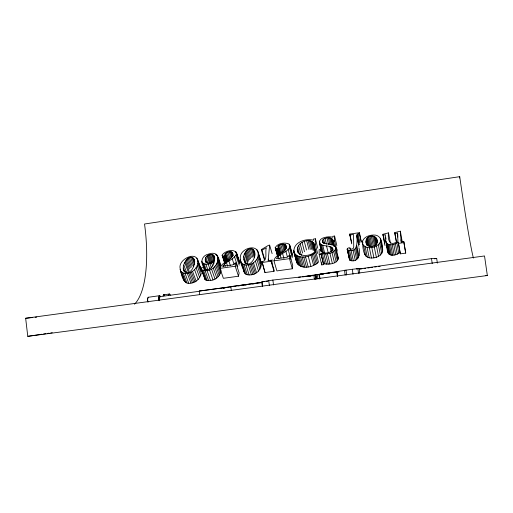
<?xml version="1.0" encoding="UTF-8"?>
<svg xmlns="http://www.w3.org/2000/svg" width="513" height="513" viewBox="0 0 513 513"><rect width="100%" height="100%" fill="white"/><g stroke="black" fill="none" stroke-linecap="round" stroke-linejoin="round"><path stroke-width="0.77" d="M261.271 264.272L260.841 261.053M336.99 250.543L336.99 249.113M336.99 251.255L334.591 241.039L334.611 236.057L332.783 236.32L332.924 237.262C329.449 236.365 325.665 236.852 322.388 238.25C316.527 240.789 321.305 247.721 321.766 251.921M239.763 263.829L236.557 253.916C235.358 247.837 224.373 250.915 222.161 255.185L224.752 263.259M258.219 254.955C259.014 242.732 240.052 248.055 240.302 257.603C239.943 263.066 242.963 268.318 244.784 273.262C246.42 275.135 249.138 275.064 251.402 274.801C256.455 274.282 260.694 269.985 261.264 264.958L258.219 254.955C258.289 263.105 243.739 269.652 240.392 260.764M253.948 250.524C258.456 257.18 246.984 271.441 243.912 259.501C241.424 253.358 252.249 242.861 254.602 252.659M384.987 245.592L382.935 234.281L388.508 232.87C387.366 241.232 390.707 247.093 397.947 240.802L397.492 233.094L394.843 233.537L396.459 242.463M317.605 253.473L315.226 244.041L315.386 238.782L313.469 239.058L313.603 240.244C305.626 238.026 292.679 242.399 293.962 252.358L296.726 262.483C301.022 270.204 313.154 267.42 318.47 262.117L313.687 243.258C309.679 237.699 299.765 241.636 297.643 247.279C294.988 257.462 310.237 257.276 314.956 251.556L315.886 251.915C310.506 257.18 298.354 260.065 293.962 252.358M205.303 260.61C203.905 254.089 216.441 251.485 214.556 259.674C212.799 262.297 206.309 265.202 205.303 260.61L206.046 262.72M203.86 267.228C199.89 261.88 202.128 255.448 208.592 254.063C217.191 250.844 218.82 257.571 220.5 264.952M351.745 243.842L349.808 235.057L353.489 234.441L353.752 246.381L353.277 248.484L350.828 249.395L350.193 249.177L349.956 247.991L348.846 247.817L347.57 248.35L347.141 249.273L349.757 260.226C357.869 263.496 360.953 254.288 358.933 247.843M347.141 249.273L347.436 249.914C358.754 253.377 356.734 241.296 357.183 234.345L359.408 233.441L359.382 232.697L349.795 234.069L349.808 235.057M261.309 249.587L261.944 250.145L266.388 247.792C264.663 251.819 268.248 260.675 262.015 261.726L264.99 272.557L274.019 271.306L274.109 270.268L271.14 260.194L268.132 260.707L269.639 245.163L268.453 245.336L261.309 249.587L264.31 259.572M271.832 263.701L272.166 259.822M197.761 263.509C199.121 249.613 178.793 258.321 179.999 267.767C181.275 273.532 182.487 285.241 190.964 283.15C196.075 282.567 200.307 278.309 201.301 273.333L197.761 263.509C197.03 270.787 185.18 277.578 180.377 270.608M274.019 271.306L271.044 261.226L271.14 260.194M264.99 272.557L262.015 261.726M205.315 270.364L204.059 267.247C202.834 266.651 200.859 267.715 201.256 269.216L201.635 269.825C209.964 273.775 220.205 264.689 217.397 255.852M184.449 271.916C179.531 265.901 190.977 249.613 194.812 261.316M377.061 240.905C377.651 249.716 362.133 247.099 366.68 238.853C369.623 233.723 378.337 235.961 377.35 242.386M382.595 251.832C382.39 245.714 382.493 234.563 373.656 235.037C369.315 235.018 364.288 236.788 362.55 241.11C362.877 247.189 362.697 258.488 371.476 258.033C375.862 258.09 380.915 256.218 382.595 251.832L380.569 241.437L380.781 239.699M280.239 254.179L277.982 246.426C279.752 244.297 284.484 242.784 286.113 245.798C286.395 253.191 275.09 253.852 273.942 260.822L276.892 270.909L292.314 268.78L292.724 265.458L289.922 255.333L288.845 255.487L288.556 256.333L286.613 257.34L276.417 258.712C278.886 253.377 292.846 250.889 288.909 243.944C284.452 242.136 277.674 243.239 275.205 247.632L277.546 255.993M292.314 268.78L289.492 258.642L289.922 255.333M459.533 178.024L459.719 176.671L144.531 224.008A86.537 29.946 80.7 0 1 134.444 304.215M332.847 249.042C331.597 253.685 321.702 254.73 320.529 249.523L319.118 249.722L319.208 254.666L321.779 264.9L323.652 264.637L320.946 253.416C326.037 254.595 336.297 253.768 335.72 246.843C332.546 242.822 326.05 245.361 322.517 241.989L322.651 240.09C324.511 237.827 327.884 237.384 330.596 238.045C334.091 239.135 333.501 243.572 334.495 246.33M227.227 260.822L224.944 253.986C226.682 251.973 231.421 250.286 232.883 253.377C232.601 260.809 221.578 261.412 219.974 268.376L223.373 278.303L238.494 276.218L239.129 272.89L235.877 262.932L234.826 263.086L234.479 263.932L232.524 264.932L222.527 266.273C226.246 261.168 233.8 259.809 236.557 253.916M238.494 276.218L235.223 266.241L235.877 262.932M323.491 263.65C328.551 264.875 338.766 264.003 338.125 257.096M349.468 259.584L347.25 248.786M201.256 269.216L205.174 279.688C211.696 282.772 220.372 277.693 221.007 270.422M204.931 277.931L204.802 279.078M222.2 255.666L222.956 256.211L224.893 255.686L225.419 254.897L224.944 253.986M202.109 262.31C205.162 265.894 211.17 263.913 214.319 261.303C213.992 266.26 209.112 271.287 204.007 269.37L203.693 268.921L204.309 267.542M362.306 242.867C364.615 250.761 378.043 248.202 380.569 241.437M275.276 248.112L276.103 248.651L278.052 248.125L278.533 247.337L277.982 246.426M385.923 241.681C387.956 245.528 385.423 254.262 391.393 255.179C394.491 255.455 397.613 254.39 400.037 252.467L398.159 242.001C390.893 247.394 383.358 245.131 385.526 234.787L382.999 235.217M199.583 294.699A2.969 0.802 82.5 0 1 199.685 291.044L231.344 286.639M163.108 296.001A4.098 1.25 82.6 0 1 163.538 294.911L169.386 293.987M233.704 286.485L233.877 286.427M160.511 296.88L160.21 296.264L159.216 296.751L159.376 300.535M160.159 296.886A2.956 0.917 82.6 0 0 159.902 296.559L159.889 295.86L159.28 295.777A3.694 1.148 82.6 0 0 158.908 300.156M159.479 295.7L148.052 297.309A3.687 1.193 82.7 0 0 147.648 301.682M319.554 278.925L318.932 274.308L302.106 276.776M159.581 295.693L159.889 295.86M356.33 269.011L359.1 268.434L359.754 273.185M345.159 275.09L344.512 270.325L345.05 270.351L318.932 274.308M262.38 286.626L261.758 281.887L272.878 280.053L314.52 275.443L312.199 275.763M400.037 252.467L400.416 253.845L405.725 253.108L403.808 241.636L401.121 242.104L400.358 231.19L394.773 232.601L394.843 233.537M344.512 270.325L359.1 268.434M27.773 336.329L487.35 275.526L484.522 255.961L25.65 318.265L27.773 336.329L41.989 334.232M43.573 334.001L45.939 333.649M47.523 333.418L49.101 333.181M50.684 332.95L52.262 332.719M334.591 241.039L333.29 241.219L333.117 240.385M315.226 244.041L313.937 244.22L313.687 243.258M359.356 268.908L431.516 258.597L436.698 258.456L437.352 263.105M364.057 268.53L365.589 268.318M367.879 267.998L369.411 267.78M370.937 267.568L372.47 267.35M374.766 267.029L376.292 266.811M378.588 266.491L380.12 266.279M219.974 268.376L235.223 266.241M261.938 262.502L271.044 261.226M273.942 260.822L289.492 258.642M398.159 242.001L398.537 243.374L403.898 242.617L403.808 241.636M319.208 254.666L321.106 254.403L323.652 264.637M434.319 258.789L436.698 258.456M326.685 273.397L320.247 274.122L336.143 272.108M328.198 273.192L329.712 272.987M298.239 277.309L300.56 276.988M308.339 276.302L310.654 275.981M261.88 282.33L230.805 286.607L231.292 290.332M332.084 272.659L334.457 272.339M232.132 286.53L261.425 282.535M303.388 276.808L305.767 276.488M307.178 276.289L313.68 275.404M318.432 274.756L320.016 274.538M322.19 274.243L323.767 274.025M333.476 272.704L335.06 272.486M337.201 272.198L339.022 271.948M360.107 269.069L361.979 268.812M231.594 286.741L199.211 291.025M246.824 284.619L240.693 285.446L241.783 285.311M248.209 284.42L249.799 284.208M252.037 283.901L254.345 283.586M255.102 283.484L258.097 283.08M259.45 282.887L260.899 282.689M199.159 291.301L159.216 296.751A2.956 0.917 82.6 0 0 159.286 300.714M238.09 285.965L239.642 285.754M245.079 285.01L246.631 284.805M252.845 283.958L254.397 283.747M219.122 288.614L221.481 288.293M223.059 288.075L224.938 287.819M226.996 287.536L228.747 287.299M223.642 288.094L225.169 287.889M264.843 281.528L261.758 281.887M266.266 281.348L267.69 281.175M25.65 318.265L32.781 317.521M35.16 317.278L36.744 317.111M148.263 297.232L148.687 297.393M163.538 294.911L164.538 295.244M199.692 291.051L199.884 290.935M232.697 286.498L235.044 286.363M485.805 275.487L487.35 275.526M163.698 294.821L164.186 294.86L163.846 294.744M319.599 243.2C322.696 247.202 329.218 244.65 332.636 248.145L333.155 250.344M183.923 270.511C189.848 277.398 196.434 264.349 193.997 259.059M183.301 273.275L187.001 283.086M181.935 272.711L185.635 282.516M180.05 269.267L184.077 280.399M180.98 271.787L184.686 281.586M185.09 273.48L188.778 283.298M187.296 273.32L190.964 283.15M183.853 265.118L186.719 272.801M183.551 268.01L185.385 272.91M188.758 273.038L192.413 282.868M184.725 262.355L188.354 272.121M186.136 259.937L189.464 268.947M190.118 272.608L193.767 282.445M185.36 261.104L188.983 270.864M188.072 258.161L191.381 267.17M192.548 271.326L196.165 281.169M187.04 258.93L190.355 267.94M191.381 272.044L195.017 281.881M194.562 269.626L198.153 279.463M189.233 257.622L192.253 265.875M196.075 267.671L199.647 277.507M191.779 257.269L194.51 264.785M190.528 257.308L193.818 266.324M197.146 265.587L200.705 275.417M193.51 258.148L194.6 261.155M192.773 257.552L194.684 262.81M196.909 258.077L200.16 267.113M197.941 261.47L201.468 271.281M202.404 270.306L205.944 280.175M201.397 268.075L201.904 269.479M201.218 268.562L205.174 279.688M197.685 259.623L201.205 269.421M202.84 263.233L205.341 270.261M204.059 267.247L205.104 270.005M201.808 261.188L203.808 266.798M205.11 270.723L208.637 280.605M204.142 268.395L204.649 269.806M203.565 270.633L207.098 280.508M207.053 270.556L210.561 280.444M204.078 263.9L206.329 270.229M209.516 270.043L212.998 279.938M205.354 258.975L206.688 262.752M205.848 264.208L207.836 269.838M205.912 257.436L208.034 263.477M208.169 264.067L209.9 268.998M208.579 255.006L211.209 262.56M207.752 255.468L210.388 263.022M209.997 263.676L211.478 267.908M207.008 256.058L209.65 263.611M211.606 269.254L215.075 279.155M210.49 254.461L213.113 262.015M213.119 262.233L213.607 263.644M214.697 266.895L218.128 276.796M209.49 254.672L212.119 262.226M211.657 263.054L212.639 265.875M213.337 268.209L216.787 278.11M212.606 254.57L214.691 260.617M215.774 265.401L219.192 275.301M211.657 254.397L214.004 261.2M217.243 262.226L220.628 272.108M213.876 255.634L214.658 257.904M216.621 263.849L220.026 273.737M213.35 254.98L214.652 258.764M217.73 257.167L220.834 266.266M216.8 254.794L219.647 263.124M217.813 258.725L220.699 267.19M215.89 254.018L216.409 255.532M217.627 260.54L220.77 269.716M243.598 270.729L244.053 272.076M223.219 265.317L223.694 266.734M223.63 256.199L225.758 262.547M222.956 256.211L225.258 263.047M222.161 255.185L224.771 262.868M224.54 264.092L225.258 266.221M225.419 254.897L227.445 260.976M225.258 255.288L227.285 261.367M224.893 255.686L226.669 261.008M224.341 256.013L226.233 261.662M226.457 262.656L227.644 266.202M226.605 252.62L229.125 260.213M228.856 261.053L230.273 265.304M225.605 253.268L228.131 260.861M225.342 254.384L227.625 261.226M227.836 252.114L230.093 258.95M230.234 251.723L231.985 257.045M232.222 258.783L234.082 264.451M229.189 251.812L231.19 257.892M234.55 256.866L237.782 266.786M232.286 252.364L233.28 255.41M231.786 251.998L233.03 255.801M231.1 251.787L232.594 256.346M235.974 255.256L239.193 265.176M236.564 252.935L239.763 262.848M236.288 252.146L239.244 261.29M235.736 251.53L238.692 260.675M242.636 264.195L245.842 274.186M240.212 259.264L244.784 273.262M244.105 264.759L247.298 274.756M243.97 256.609L246.234 263.72M245.971 264.952L249.151 274.962M243.912 259.501L245.272 263.772M245.188 252.595L248.1 261.822M248.234 264.791L251.402 274.801M244.637 253.845L247.785 263.791M246.734 250.421L249.613 259.591M251.094 264.073L254.236 274.089M245.887 251.428L248.773 260.598M249.722 264.503L252.877 274.519M252.358 263.496L255.487 273.519M247.741 249.645L250.607 258.815M250.209 248.786L252.813 257.199M253.499 262.784L256.615 272.807M248.895 249.1L251.511 257.507M252.55 249.017L254.672 255.91M255.436 261.072L258.526 271.095M251.498 248.741L254.095 257.16M256.833 259.116L259.911 269.133M253.364 249.613L254.775 254.204M258.231 252.915L261.271 262.906M256.872 249.53L257.308 250.953M257.763 257.032L260.822 267.042M257.808 251.069L260.623 260.341M261.944 250.145L264.727 259.424M268.389 259.078L268.812 260.514M269.639 245.163L272.114 253.627M275.59 248.472L277.854 256.359M275.205 247.632L277.68 256.224M277.514 248.452L279.361 254.91M276.789 248.638L278.642 255.096M276.103 248.651L278.161 255.82M278.328 256.526L278.95 258.687M278.604 245.708L280.848 253.589M278.418 246.824L280.464 253.993M280.194 255.083L281.015 257.968M278.052 248.125L279.899 254.576M282.548 253.473L283.971 258.52M279.585 245.06L281.823 252.941M282.188 244.239L284.202 251.408M280.816 244.547L283.041 252.434M284.157 244.214L285.561 249.235M285.837 251.197L287.447 256.962M283.259 244.15L285.068 250.607M288.088 249.273L290.884 259.36M286.113 245.798L286.51 247.234M285.42 244.784L286.421 248.375M284.875 244.419L286.081 248.728M289.435 247.664L292.218 257.744M289.871 245.342L292.436 254.698M289.524 244.554L292.705 256.397M295.821 254.955L298.572 265.099M295.007 254.179L297.764 264.317M293.712 250.229L295.674 257.455M294.385 253.307L297.149 263.438M293.737 251.332L296.726 262.483M297.912 256.141L300.656 266.298M296.79 255.609L299.541 265.76M297.643 247.279L299.579 254.499M299.201 256.558L301.933 266.722M297.226 249.389L298.2 253.005M302.157 256.968L304.869 267.145M298.649 245.349L301.343 255.461M300.624 256.84L303.35 267.01M382.801 250.094L380.377 238.186M303.786 256.949L306.485 267.132M300.143 243.681L302.632 253.069M302.042 242.348L304.51 251.729M305.511 256.776L308.198 266.959M308.236 256.205L310.897 266.401M304.273 241.354L306.537 250.017M308.166 240.648L310.397 249.324M310.981 255.256L313.616 265.458M306.697 240.783L308.941 249.453M313.578 253.845L316.188 264.048M309.486 240.687L311.712 249.363M312.314 254.615L314.937 264.817M312.564 241.783L315.142 251.921M311.692 241.264L314.091 250.671M314.77 252.941L317.367 263.15M310.66 240.886L313.065 250.293M313.231 242.444L315.617 251.87M315.386 238.782L317.746 248.196M320.529 249.523L321.067 251.896M321.42 244.759L323.575 253.493M319.567 241.084L319.926 242.54M320.33 244.111L322.491 252.838M319.381 242.021L321.722 251.46M322.344 253.736L324.883 263.971M325.684 253.871L328.198 264.124M322.324 241.168L322.683 242.623M322.709 245.214L324.678 253.223M323.947 253.89L326.473 264.131M327.409 253.711L329.91 263.964M323.581 239.116L324.646 243.476M322.651 240.09L323.543 243.72M325.037 238.333L326.448 244.143M326.544 245.951L328.14 252.518M329.891 246.586L331.122 251.697M326.954 237.872L328.525 244.412M329.897 253.217L332.373 263.483M331.988 247.471L332.68 250.395M329.551 237.808L331.283 245.086M331.045 246.945L332.097 251.332M332.02 252.499L334.476 262.765M328.333 237.75L329.897 244.297M332.212 239.007L333.931 246.291M334.951 250.517L337.374 260.784M331.481 238.462L333.206 245.746M330.596 238.045L332.155 244.598M333.726 251.588L336.162 261.854M335.72 246.843L338.388 258.328M335.72 249.331L338.138 259.597M332.757 239.642L334.303 246.208M334.611 236.057L336.823 245.522M364.486 253.204L364.846 254.775M348.295 250.338L350.616 260.655M347.436 249.914L349.757 260.226M351.065 250.395L353.361 260.726M349.956 247.991L350.283 249.465M349.565 250.491L351.873 260.816M352.989 249.972L355.265 260.309M354.477 249.305L356.74 259.642M349.795 234.069L351.726 242.848M356.349 247.119L358.587 257.449M355.599 248.356L357.856 258.693M356.772 245.503L359.01 255.827M357.183 234.345L359.376 244.618M356.791 235.095L358.837 244.637M356.682 236.07L358.888 246.349M359.408 233.441L361.274 242.245M358.016 233.781L359.895 242.591M362.55 241.11L362.858 242.585M363.627 245.74L365.801 256.096M359.382 232.697L361.248 241.501M365.134 246.747L367.302 257.109M366.288 239.731L367.513 245.637M366.025 241.668L366.699 245.297M367.064 247.401L369.219 257.776M367.994 237.307L369.956 246.9M369.341 247.651L371.476 258.033M367.244 238.026L368.911 246.144M366.68 238.853L368.199 246.234M370.008 236.32L372.105 246.65M371.803 247.49L373.919 257.885M368.911 236.737L371.021 247.067M374.272 246.926L376.362 257.327M371.271 236.057L373.207 245.65M373.682 236.127L375.606 245.733M372.56 235.974L374.637 246.317M376.593 238.789L377.324 242.495M376.106 237.897L377.132 243.079M375.452 237.121L376.773 243.778M374.65 236.506L376.266 244.637M376.471 245.964L378.543 256.365M378.337 244.669L380.389 255.076M379.716 243.13L381.755 253.531M382.935 234.281L384.782 243.912M387.462 244.137L389.438 254.576M385.622 237.038L386.039 239.27M386.783 243.553L388.758 253.98M386.27 242.732L388.251 253.153M385.75 240.405L387.905 252.101M389.431 244.733L391.393 255.179M388.347 244.521L390.316 254.961M388.508 232.87L390.444 243.252M390.72 244.772L392.669 255.224M392.208 244.637L394.144 255.096M395.382 243.694L397.293 254.159M393.785 244.291L395.709 254.749M396.882 242.899L398.774 253.364M394.773 232.601L396.517 242.264M397.492 233.094L397.896 235.326M397.453 234.858L397.851 237.089M398.537 243.374L400.416 253.845M400.358 231.19L402.192 241.61M401.076 239.892L401.474 242.136M403.898 242.617L405.725 253.108M320.946 253.416L321.106 254.403M431.516 258.597L432.215 263.567M357.875 268.543L358.529 273.307M352.335 269.229L353.015 274.186M345.999 270.094L346.673 275.045M336.983 271.839L337.612 276.462M336.81 271.832L337.439 276.469M319.381 274.205L320.003 278.828M317.31 274.532L317.932 279.143M316.149 274.673L316.668 278.521M315.578 274.679L316.2 279.309M314.995 274.756L315.617 279.393M313.879 275.449L314.392 279.277M272.878 280.053L273.525 284.984M268.729 280.617L269.376 285.549M262.098 282.669L262.406 285.029M387.495 247.375L387.591 248.754M296.463 260.341L296.495 261.45M321.728 262.765L321.779 264.9M473.409 258.065A92.128 3.02 82 0 1 459.719 176.671M168.668 295.244A4.098 1.231 82.6 0 1 170.399 295.116M148.033 302.24A2.95 0.955 82.7 0 1 147.712 300.002M147.738 299.31A2.95 0.955 82.7 0 1 147.988 298.284"/></g></svg>
